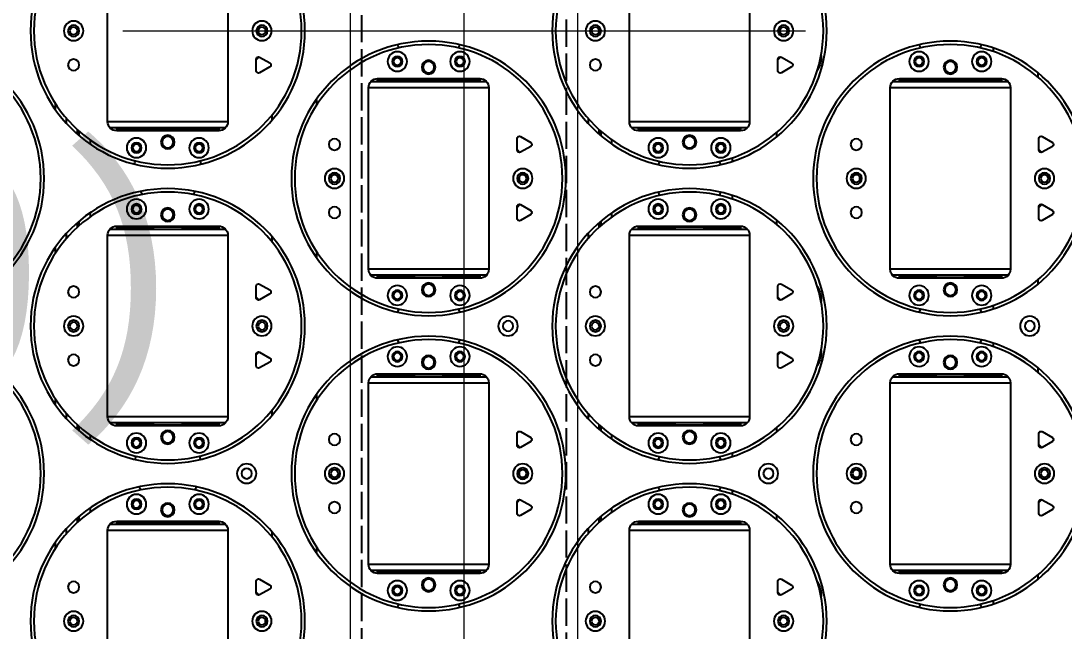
# Model space of a CAD drawing. Header units: millimetres. Extents: x 845401 to 948039, y 511594 to 550263.
# Drawn here: x 903822.9 to 904282.8, y 531677.4 to 531946.2 of the extents above; entities that cross this region are included whole.
import ezdxf

# ---------------------------------------------------------------- set-up
doc = ezdxf.new("R2010")
doc.units = ezdxf.units.MM
doc.linetypes.add('ACAD_ISO02W100', pattern=[15, 12, -3])
doc.linetypes.add('CENTER', pattern=[0])
doc.layers.add('00', color=7, linetype='Continuous')
doc.layers.add('虚线', color=4, linetype='ACAD_ISO02W100')
for name, color, linetype, lineweight in [('A-剖-0.10mm.......SECT-L01', 255, 'Continuous', 18), ('中心线', 1, 'CENTER', 9), ('物流设备', 7, 'Continuous', 5)]:
    doc.layers.add(name, color=color, linetype=linetype, lineweight=lineweight)

# ---------------------------------------------------------------- blocks, each defined once
blk = doc.blocks.new('*U100544')
for tag, p in [('设备编号', (485.24, 55.29)), ('设备高度', (489.75, -155.56))]:
    blk.add_attdef(tag, p, '', height=100)
at = {"flags": 1}
blk.add_attdef('设备类型', (14286.52, -37.08), '', height=100, dxfattribs=at)
blk = doc.blocks.new('1260包胶摆轮')
at = {"color": 7, "linetype": 'Continuous', "lineweight": 25}
for p, q in [((4842237.88, 878816.8), (4842237.88, 878736.8)), ((4842290.88, 878736.8), (4842290.88, 878816.8)), ((4842467.88, 878816.8), (4842467.88, 878736.8)), ((4842520.88, 878736.8), (4842520.88, 878816.8)), ((4842628.38, 878769.24), (4842628.38, 878767.66)), ((4842303.38, 878764.05), (4842304.64, 878765.36)), ((4842303.38, 878764.4), (4842303.38, 878759.2)), ((4842309.38, 878762.66), (4842304.88, 878765.26)), ((4842533.38, 878764.05), (4842534.64, 878765.36)), ((4842533.38, 878764.4), (4842533.38, 878759.2)), ((4842539.38, 878762.66), (4842534.88, 878765.26)), ((4842552.38, 878764.8), (4842552.38, 878765.96)), ((4842304.88, 878758.33), (4842309.38, 878760.93)), ((4842534.88, 878758.33), (4842539.38, 878760.93)), ((4842647.88, 878756.51), (4842647.88, 878758.47)), ((4842353.76, 878754.3), (4842405.01, 878754.3)), ((4842401.88, 878755.8), (4842356.88, 878755.8)), ((4842356.88, 878755.3), (4842356.88, 878755.8)), ((4842371.63, 878755.3), (4842356.88, 878755.3)), ((4842356.88, 878755.3), (4842356.88, 878754.3)), ((4842371.63, 878755.8), (4842371.63, 878755.3)), ((4842372.22, 878755.3), (4842371.63, 878755.3)), ((4842371.88, 878755.3), (4842371.88, 878754.3)), ((4842372.8, 878755.3), (4842372.22, 878755.3)), ((4842373.38, 878755.3), (4842372.8, 878755.3)), ((4842373.38, 878755.8), (4842373.38, 878755.3)), ((4842373.38, 878755.3), (4842385.38, 878755.3)), ((4842385.38, 878755.3), (4842385.38, 878755.8)), ((4842385.97, 878755.3), (4842385.38, 878755.3)), ((4842386.55, 878755.3), (4842385.97, 878755.3)), ((4842387.13, 878755.3), (4842386.55, 878755.3)), ((4842386.88, 878754.3), (4842386.88, 878755.3)), ((4842387.13, 878755.3), (4842387.13, 878755.8)), ((4842401.88, 878755.3), (4842387.13, 878755.3)), ((4842390.88, 878754.3), (4842390.88, 878755.3)), ((4842398.88, 878755.3), (4842398.88, 878754.3)), ((4842401.88, 878755.8), (4842401.88, 878755.3)), ((4842401.88, 878754.3), (4842401.88, 878755.3)), ((4842583.76, 878754.3), (4842635.01, 878754.3)), ((4842631.88, 878755.8), (4842586.88, 878755.8)), ((4842586.88, 878755.3), (4842586.88, 878755.8)), ((4842601.63, 878755.3), (4842586.88, 878755.3)), ((4842586.88, 878755.3), (4842586.88, 878754.3)), ((4842601.63, 878755.8), (4842601.63, 878755.3)), ((4842602.22, 878755.3), (4842601.63, 878755.3)), ((4842601.88, 878755.3), (4842601.88, 878754.3)), ((4842602.8, 878755.3), (4842602.22, 878755.3)), ((4842603.38, 878755.3), (4842602.8, 878755.3)), ((4842603.38, 878755.8), (4842603.38, 878755.3)), ((4842603.38, 878755.3), (4842615.38, 878755.3)), ((4842615.38, 878755.3), (4842615.38, 878755.8)), ((4842615.97, 878755.3), (4842615.38, 878755.3)), ((4842616.55, 878755.3), (4842615.97, 878755.3)), ((4842617.13, 878755.3), (4842616.55, 878755.3)), ((4842616.88, 878754.3), (4842616.88, 878755.3)), ((4842617.13, 878755.3), (4842617.13, 878755.8)), ((4842631.88, 878755.3), (4842617.13, 878755.3)), ((4842620.88, 878754.3), (4842620.88, 878755.3)), ((4842628.38, 878755.3), (4842628.38, 878754.3)), ((4842628.88, 878755.3), (4842628.88, 878754.3)), ((4842631.88, 878755.8), (4842631.88, 878755.3)), ((4842631.88, 878754.3), (4842631.88, 878755.3)), ((4842352.88, 878751.8), (4842352.88, 878671.8)), ((4842405.88, 878671.8), (4842405.88, 878751.8)), ((4842582.88, 878751.8), (4842582.88, 878671.8)), ((4842635.88, 878671.8), (4842635.88, 878751.8)), ((4842214.88, 878744.7), (4842214.88, 878742.02)), ((4842329.88, 878743.9), (4842329.88, 878746.58)), ((4842310.38, 878739.85), (4842310.38, 878737.5)), ((4842290.01, 878734.3), (4842238.76, 878734.3)), ((4842241.88, 878734.3), (4842241.88, 878733.3)), ((4842256.88, 878734.3), (4842256.88, 878733.3)), ((4842271.88, 878733.3), (4842271.88, 878734.3)), ((4842275.88, 878734.3), (4842275.88, 878733.3)), ((4842283.88, 878733.3), (4842283.88, 878734.3)), ((4842286.88, 878733.3), (4842286.88, 878734.3)), ((4842520.01, 878734.3), (4842468.76, 878734.3)), ((4842471.88, 878734.3), (4842471.88, 878733.3)), ((4842486.88, 878734.3), (4842486.88, 878733.3)), ((4842501.88, 878733.3), (4842501.88, 878734.3)), ((4842505.88, 878734.3), (4842505.88, 878733.3)), ((4842513.38, 878734.3), (4842513.38, 878733.3)), ((4842513.88, 878733.3), (4842513.88, 878734.3)), ((4842516.88, 878733.3), (4842516.88, 878734.3)), ((4842224.38, 878731.41), (4842224.38, 878733.43)), ((4842225.38, 878732.53), (4842225.38, 878730.55)), ((4842241.88, 878733.3), (4842256.63, 878733.3)), ((4842241.88, 878732.8), (4842241.88, 878733.3)), ((4842241.88, 878732.8), (4842286.88, 878732.8)), ((4842256.63, 878733.3), (4842256.63, 878732.8)), ((4842256.63, 878733.3), (4842257.22, 878733.3)), ((4842257.22, 878733.3), (4842257.8, 878733.3)), ((4842257.8, 878733.3), (4842258.38, 878733.3)), ((4842270.38, 878733.3), (4842258.38, 878733.3)), ((4842258.38, 878733.3), (4842258.38, 878732.8)), ((4842270.38, 878732.8), (4842270.38, 878733.3)), ((4842270.38, 878733.3), (4842270.97, 878733.3)), ((4842270.97, 878733.3), (4842271.55, 878733.3)), ((4842271.55, 878733.3), (4842272.13, 878733.3)), ((4842272.13, 878733.3), (4842286.88, 878733.3)), ((4842272.13, 878732.8), (4842272.13, 878733.3)), ((4842286.88, 878733.3), (4842286.88, 878732.8)), ((4842418.38, 878729.4), (4842418.38, 878724.2)), ((4842424.38, 878727.66), (4842419.88, 878730.26)), ((4842454.38, 878731.41), (4842454.38, 878733.43)), ((4842455.38, 878732.53), (4842455.38, 878730.55)), ((4842471.88, 878732.8), (4842471.88, 878733.3)), ((4842471.88, 878733.3), (4842486.63, 878733.3)), ((4842471.88, 878732.8), (4842516.88, 878732.8)), ((4842486.63, 878733.3), (4842486.63, 878732.8)), ((4842486.63, 878733.3), (4842487.22, 878733.3)), ((4842487.22, 878733.3), (4842487.8, 878733.3)), ((4842487.8, 878733.3), (4842488.38, 878733.3)), ((4842500.38, 878733.3), (4842488.38, 878733.3)), ((4842488.38, 878733.3), (4842488.38, 878732.8)), ((4842500.38, 878732.8), (4842500.38, 878733.3)), ((4842500.38, 878733.3), (4842500.97, 878733.3)), ((4842500.97, 878733.3), (4842501.55, 878733.3)), ((4842501.55, 878733.3), (4842502.13, 878733.3)), ((4842502.13, 878732.8), (4842502.13, 878733.3)), ((4842502.13, 878733.3), (4842516.88, 878733.3)), ((4842516.88, 878733.3), (4842516.88, 878732.8)), ((4842532.88, 878732.09), (4842532.88, 878730.13)), ((4842648.38, 878729.4), (4842648.38, 878724.2)), ((4842654.38, 878727.66), (4842649.88, 878730.26)), ((4842419.88, 878723.33), (4842424.38, 878725.93)), ((4842649.88, 878723.33), (4842654.38, 878725.93)), ((4842419.64, 878723.23), (4842418.38, 878724.54)), ((4842513.38, 878720.94), (4842513.38, 878719.36)), ((4842649.64, 878723.23), (4842648.38, 878724.54)), ((4842249.99, 878705.56), (4842250.49, 878704.14)), ((4842278.27, 878704.14), (4842278.77, 878705.56)), ((4842513.38, 878704.24), (4842513.38, 878702.66)), ((4842418.38, 878699.05), (4842419.64, 878700.36)), ((4842418.38, 878699.4), (4842418.38, 878694.2)), ((4842424.38, 878697.66), (4842419.88, 878700.26)), ((4842648.38, 878699.05), (4842649.64, 878700.36)), ((4842648.38, 878699.4), (4842648.38, 878694.2)), ((4842654.38, 878697.66), (4842649.88, 878700.26)), ((4842225.38, 878693.05), (4842225.38, 878691.07)), ((4842419.88, 878693.33), (4842424.38, 878695.93)), ((4842455.38, 878693.05), (4842455.38, 878691.07)), ((4842532.88, 878693.47), (4842532.88, 878691.51)), ((4842649.88, 878693.33), (4842654.38, 878695.93)), ((4842224.38, 878690.17), (4842224.38, 878692.19)), ((4842238.76, 878689.3), (4842290.01, 878689.3)), ((4842286.88, 878690.8), (4842241.88, 878690.8)), ((4842241.88, 878690.3), (4842241.88, 878690.8)), ((4842256.63, 878690.3), (4842241.88, 878690.3)), ((4842241.88, 878690.3), (4842241.88, 878689.3)), ((4842256.63, 878690.8), (4842256.63, 878690.3)), ((4842257.22, 878690.3), (4842256.63, 878690.3)), ((4842256.88, 878690.3), (4842256.88, 878689.3)), ((4842257.8, 878690.3), (4842257.22, 878690.3)), ((4842258.38, 878690.3), (4842257.8, 878690.3)), ((4842258.38, 878690.8), (4842258.38, 878690.3)), ((4842258.38, 878690.3), (4842270.38, 878690.3)), ((4842270.38, 878690.3), (4842270.38, 878690.8)), ((4842270.97, 878690.3), (4842270.38, 878690.3)), ((4842271.55, 878690.3), (4842270.97, 878690.3)), ((4842272.13, 878690.3), (4842271.55, 878690.3)), ((4842271.88, 878689.3), (4842271.88, 878690.3)), ((4842272.13, 878690.3), (4842272.13, 878690.8)), ((4842286.88, 878690.3), (4842272.13, 878690.3)), ((4842275.88, 878689.3), (4842275.88, 878690.3)), ((4842283.88, 878690.3), (4842283.88, 878689.3)), ((4842286.88, 878690.8), (4842286.88, 878690.3)), ((4842286.88, 878689.3), (4842286.88, 878690.3)), ((4842454.38, 878690.17), (4842454.38, 878692.19)), ((4842468.76, 878689.3), (4842520.01, 878689.3)), ((4842516.88, 878690.8), (4842471.88, 878690.8)), ((4842471.88, 878690.3), (4842471.88, 878690.8)), ((4842486.63, 878690.3), (4842471.88, 878690.3)), ((4842471.88, 878690.3), (4842471.88, 878689.3)), ((4842486.63, 878690.8), (4842486.63, 878690.3)), ((4842487.22, 878690.3), (4842486.63, 878690.3)), ((4842486.88, 878690.3), (4842486.88, 878689.3)), ((4842487.8, 878690.3), (4842487.22, 878690.3)), ((4842488.38, 878690.3), (4842487.8, 878690.3)), ((4842488.38, 878690.8), (4842488.38, 878690.3)), ((4842488.38, 878690.3), (4842500.38, 878690.3)), ((4842500.38, 878690.3), (4842500.38, 878690.8)), ((4842500.97, 878690.3), (4842500.38, 878690.3)), ((4842501.55, 878690.3), (4842500.97, 878690.3)), ((4842502.13, 878690.3), (4842501.55, 878690.3)), ((4842501.88, 878689.3), (4842501.88, 878690.3)), ((4842502.13, 878690.3), (4842502.13, 878690.8)), ((4842516.88, 878690.3), (4842502.13, 878690.3)), ((4842505.88, 878689.3), (4842505.88, 878690.3)), ((4842513.38, 878690.3), (4842513.38, 878689.3)), ((4842513.88, 878690.3), (4842513.88, 878689.3)), ((4842516.88, 878690.8), (4842516.88, 878690.3)), ((4842516.88, 878689.3), (4842516.88, 878690.3)), ((4842237.88, 878686.8), (4842237.88, 878606.8)), ((4842290.88, 878606.8), (4842290.88, 878686.8)), ((4842310.38, 878686.1), (4842310.38, 878683.75)), ((4842467.88, 878686.8), (4842467.88, 878606.8)), ((4842520.88, 878606.8), (4842520.88, 878686.8)), ((4842214.88, 878681.58), (4842214.88, 878678.9)), ((4842329.88, 878677.02), (4842329.88, 878679.7)), ((4842309.38, 878662.66), (4842304.88, 878665.26)), ((4842405.01, 878669.3), (4842353.76, 878669.3)), ((4842356.88, 878669.3), (4842356.88, 878668.3)), ((4842356.88, 878668.3), (4842371.63, 878668.3)), ((4842356.88, 878667.8), (4842356.88, 878668.3)), ((4842356.88, 878667.8), (4842401.88, 878667.8)), ((4842371.63, 878668.3), (4842371.63, 878667.8)), ((4842371.63, 878668.3), (4842372.22, 878668.3)), ((4842371.88, 878669.3), (4842371.88, 878668.3)), ((4842372.22, 878668.3), (4842372.8, 878668.3)), ((4842372.8, 878668.3), (4842373.38, 878668.3)), ((4842385.38, 878668.3), (4842373.38, 878668.3)), ((4842373.38, 878668.3), (4842373.38, 878667.8)), ((4842385.38, 878667.8), (4842385.38, 878668.3)), ((4842385.38, 878668.3), (4842385.97, 878668.3)), ((4842385.97, 878668.3), (4842386.55, 878668.3)), ((4842386.55, 878668.3), (4842387.13, 878668.3)), ((4842386.88, 878668.3), (4842386.88, 878669.3)), ((4842387.13, 878668.3), (4842401.88, 878668.3)), ((4842387.13, 878667.8), (4842387.13, 878668.3)), ((4842390.88, 878669.3), (4842390.88, 878668.3)), ((4842398.88, 878668.3), (4842398.88, 878669.3)), ((4842401.88, 878668.3), (4842401.88, 878669.3)), ((4842401.88, 878668.3), (4842401.88, 878667.8)), ((4842539.38, 878662.66), (4842534.88, 878665.26)), ((4842635.01, 878669.3), (4842583.76, 878669.3)), ((4842586.88, 878669.3), (4842586.88, 878668.3)), ((4842586.88, 878668.3), (4842601.63, 878668.3)), ((4842586.88, 878667.8), (4842586.88, 878668.3)), ((4842586.88, 878667.8), (4842631.88, 878667.8)), ((4842601.63, 878668.3), (4842601.63, 878667.8)), ((4842601.63, 878668.3), (4842602.22, 878668.3)), ((4842601.88, 878669.3), (4842601.88, 878668.3)), ((4842602.22, 878668.3), (4842602.8, 878668.3)), ((4842602.8, 878668.3), (4842603.38, 878668.3)), ((4842615.38, 878668.3), (4842603.38, 878668.3)), ((4842603.38, 878668.3), (4842603.38, 878667.8)), ((4842615.38, 878667.8), (4842615.38, 878668.3)), ((4842615.38, 878668.3), (4842615.97, 878668.3)), ((4842615.97, 878668.3), (4842616.55, 878668.3)), ((4842616.55, 878668.3), (4842617.13, 878668.3)), ((4842616.88, 878668.3), (4842616.88, 878669.3)), ((4842617.13, 878668.3), (4842631.88, 878668.3)), ((4842617.13, 878667.8), (4842617.13, 878668.3)), ((4842620.88, 878669.3), (4842620.88, 878668.3)), ((4842628.38, 878669.3), (4842628.38, 878668.3)), ((4842628.88, 878668.3), (4842628.88, 878669.3)), ((4842631.88, 878668.3), (4842631.88, 878669.3)), ((4842631.88, 878668.3), (4842631.88, 878667.8)), ((4842647.88, 878665.13), (4842647.88, 878667.09)), ((4842303.38, 878664.4), (4842303.38, 878659.2)), ((4842304.88, 878658.33), (4842309.38, 878660.93)), ((4842533.38, 878664.4), (4842533.38, 878659.2)), ((4842534.88, 878658.33), (4842539.38, 878660.93)), ((4842304.64, 878658.23), (4842303.38, 878659.54)), ((4842534.64, 878658.23), (4842533.38, 878659.54)), ((4842552.38, 878657.63), (4842552.38, 878658.8)), ((4842628.38, 878655.94), (4842628.38, 878654.36)), ((4842628.38, 878639.24), (4842628.38, 878637.66)), ((4842303.38, 878634.05), (4842304.64, 878635.36)), ((4842303.38, 878634.4), (4842303.38, 878629.2)), ((4842309.38, 878632.66), (4842304.88, 878635.26)), ((4842533.38, 878634.05), (4842534.64, 878635.36)), ((4842533.38, 878634.4), (4842533.38, 878629.2)), ((4842539.38, 878632.66), (4842534.88, 878635.26)), ((4842552.38, 878634.8), (4842552.38, 878635.96)), ((4842304.88, 878628.33), (4842309.38, 878630.93)), ((4842534.88, 878628.33), (4842539.38, 878630.93)), ((4842647.88, 878626.51), (4842647.88, 878628.47)), ((4842353.76, 878624.3), (4842405.01, 878624.3)), ((4842401.88, 878625.8), (4842356.88, 878625.8)), ((4842356.88, 878625.3), (4842356.88, 878625.8)), ((4842371.63, 878625.3), (4842356.88, 878625.3)), ((4842356.88, 878625.3), (4842356.88, 878624.3)), ((4842371.63, 878625.8), (4842371.63, 878625.3)), ((4842372.22, 878625.3), (4842371.63, 878625.3)), ((4842371.88, 878625.3), (4842371.88, 878624.3)), ((4842372.8, 878625.3), (4842372.22, 878625.3)), ((4842373.38, 878625.3), (4842372.8, 878625.3)), ((4842373.38, 878625.8), (4842373.38, 878625.3)), ((4842373.38, 878625.3), (4842385.38, 878625.3)), ((4842385.38, 878625.3), (4842385.38, 878625.8)), ((4842385.97, 878625.3), (4842385.38, 878625.3)), ((4842386.55, 878625.3), (4842385.97, 878625.3)), ((4842387.13, 878625.3), (4842386.55, 878625.3)), ((4842386.88, 878624.3), (4842386.88, 878625.3)), ((4842387.13, 878625.3), (4842387.13, 878625.8)), ((4842401.88, 878625.3), (4842387.13, 878625.3)), ((4842390.88, 878624.3), (4842390.88, 878625.3)), ((4842398.88, 878625.3), (4842398.88, 878624.3)), ((4842401.88, 878625.8), (4842401.88, 878625.3)), ((4842401.88, 878624.3), (4842401.88, 878625.3)), ((4842583.76, 878624.3), (4842635.01, 878624.3)), ((4842631.88, 878625.8), (4842586.88, 878625.8)), ((4842586.88, 878625.3), (4842586.88, 878625.8)), ((4842601.63, 878625.3), (4842586.88, 878625.3)), ((4842586.88, 878625.3), (4842586.88, 878624.3)), ((4842601.63, 878625.8), (4842601.63, 878625.3)), ((4842602.22, 878625.3), (4842601.63, 878625.3)), ((4842601.88, 878625.3), (4842601.88, 878624.3)), ((4842602.8, 878625.3), (4842602.22, 878625.3)), ((4842603.38, 878625.3), (4842602.8, 878625.3)), ((4842603.38, 878625.8), (4842603.38, 878625.3)), ((4842603.38, 878625.3), (4842615.38, 878625.3)), ((4842615.38, 878625.3), (4842615.38, 878625.8)), ((4842615.97, 878625.3), (4842615.38, 878625.3)), ((4842616.55, 878625.3), (4842615.97, 878625.3)), ((4842617.13, 878625.3), (4842616.55, 878625.3)), ((4842616.88, 878624.3), (4842616.88, 878625.3)), ((4842617.13, 878625.3), (4842617.13, 878625.8)), ((4842631.88, 878625.3), (4842617.13, 878625.3)), ((4842620.88, 878624.3), (4842620.88, 878625.3)), ((4842628.38, 878625.3), (4842628.38, 878624.3)), ((4842628.88, 878625.3), (4842628.88, 878624.3)), ((4842631.88, 878625.8), (4842631.88, 878625.3)), ((4842631.88, 878624.3), (4842631.88, 878625.3)), ((4842352.88, 878621.8), (4842352.88, 878541.8)), ((4842405.88, 878541.8), (4842405.88, 878621.8)), ((4842582.88, 878621.8), (4842582.88, 878541.8)), ((4842635.88, 878541.8), (4842635.88, 878621.8)), ((4842214.88, 878614.7), (4842214.88, 878612.02)), ((4842329.88, 878613.9), (4842329.88, 878616.58)), ((4842310.38, 878609.85), (4842310.38, 878607.5)), ((4842224.38, 878601.41), (4842224.38, 878603.43)), ((4842225.38, 878602.53), (4842225.38, 878600.55)), ((4842290.01, 878604.3), (4842238.76, 878604.3)), ((4842241.88, 878604.3), (4842241.88, 878603.3)), ((4842241.88, 878603.3), (4842256.63, 878603.3)), ((4842241.88, 878602.8), (4842241.88, 878603.3)), ((4842241.88, 878602.8), (4842286.88, 878602.8)), ((4842256.63, 878603.3), (4842256.63, 878602.8)), ((4842256.63, 878603.3), (4842257.22, 878603.3)), ((4842256.88, 878604.3), (4842256.88, 878603.3)), ((4842257.22, 878603.3), (4842257.8, 878603.3)), ((4842257.8, 878603.3), (4842258.38, 878603.3)), ((4842270.38, 878603.3), (4842258.38, 878603.3)), ((4842258.38, 878603.3), (4842258.38, 878602.8)), ((4842270.38, 878602.8), (4842270.38, 878603.3)), ((4842270.38, 878603.3), (4842270.97, 878603.3)), ((4842270.97, 878603.3), (4842271.55, 878603.3)), ((4842271.55, 878603.3), (4842272.13, 878603.3)), ((4842271.88, 878603.3), (4842271.88, 878604.3)), ((4842272.13, 878602.8), (4842272.13, 878603.3)), ((4842272.13, 878603.3), (4842286.88, 878603.3)), ((4842275.88, 878604.3), (4842275.88, 878603.3)), ((4842283.88, 878603.3), (4842283.88, 878604.3)), ((4842286.88, 878603.3), (4842286.88, 878604.3)), ((4842286.88, 878603.3), (4842286.88, 878602.8)), ((4842454.38, 878601.41), (4842454.38, 878603.43)), ((4842455.38, 878602.53), (4842455.38, 878600.55)), ((4842520.01, 878604.3), (4842468.76, 878604.3)), ((4842471.88, 878604.3), (4842471.88, 878603.3)), ((4842471.88, 878603.3), (4842486.63, 878603.3)), ((4842471.88, 878602.8), (4842471.88, 878603.3)), ((4842471.88, 878602.8), (4842516.88, 878602.8)), ((4842486.63, 878603.3), (4842486.63, 878602.8)), ((4842486.63, 878603.3), (4842487.22, 878603.3)), ((4842486.88, 878604.3), (4842486.88, 878603.3)), ((4842487.22, 878603.3), (4842487.8, 878603.3)), ((4842487.8, 878603.3), (4842488.38, 878603.3)), ((4842500.38, 878603.3), (4842488.38, 878603.3)), ((4842488.38, 878603.3), (4842488.38, 878602.8)), ((4842500.38, 878602.8), (4842500.38, 878603.3)), ((4842500.38, 878603.3), (4842500.97, 878603.3)), ((4842500.97, 878603.3), (4842501.55, 878603.3)), ((4842501.55, 878603.3), (4842502.13, 878603.3)), ((4842501.88, 878603.3), (4842501.88, 878604.3)), ((4842502.13, 878603.3), (4842516.88, 878603.3)), ((4842502.13, 878602.8), (4842502.13, 878603.3)), ((4842505.88, 878604.3), (4842505.88, 878603.3)), ((4842513.38, 878604.3), (4842513.38, 878603.3)), ((4842513.88, 878603.3), (4842513.88, 878604.3)), ((4842516.88, 878603.3), (4842516.88, 878604.3)), ((4842516.88, 878603.3), (4842516.88, 878602.8)), ((4842532.88, 878602.09), (4842532.88, 878600.13)), ((4842418.38, 878599.4), (4842418.38, 878594.2)), ((4842424.38, 878597.66), (4842419.88, 878600.26)), ((4842648.38, 878599.4), (4842648.38, 878594.2)), ((4842654.38, 878597.66), (4842649.88, 878600.26)), ((4842419.64, 878593.23), (4842418.38, 878594.54)), ((4842419.88, 878593.33), (4842424.38, 878595.93)), ((4842649.64, 878593.23), (4842648.38, 878594.54)), ((4842649.88, 878593.33), (4842654.38, 878595.93)), ((4842513.38, 878590.94), (4842513.38, 878589.36)), ((4842513.38, 878574.24), (4842513.38, 878572.66)), ((4842418.38, 878569.05), (4842419.64, 878570.36)), ((4842418.38, 878569.4), (4842418.38, 878564.2)), ((4842424.38, 878567.66), (4842419.88, 878570.26)), ((4842648.38, 878569.05), (4842649.64, 878570.36)), ((4842648.38, 878569.4), (4842648.38, 878564.2)), ((4842654.38, 878567.66), (4842649.88, 878570.26)), ((4842419.88, 878563.33), (4842424.38, 878565.93)), ((4842649.88, 878563.33), (4842654.38, 878565.93)), ((4842224.38, 878560.17), (4842224.38, 878562.19)), ((4842225.38, 878563.05), (4842225.38, 878561.07)), ((4842238.76, 878559.3), (4842290.01, 878559.3)), ((4842286.88, 878560.8), (4842241.88, 878560.8)), ((4842241.88, 878560.3), (4842241.88, 878560.8)), ((4842256.63, 878560.3), (4842241.88, 878560.3)), ((4842241.88, 878560.3), (4842241.88, 878559.3)), ((4842256.63, 878560.8), (4842256.63, 878560.3)), ((4842257.22, 878560.3), (4842256.63, 878560.3)), ((4842256.88, 878560.3), (4842256.88, 878559.3)), ((4842257.8, 878560.3), (4842257.22, 878560.3)), ((4842258.38, 878560.3), (4842257.8, 878560.3)), ((4842258.38, 878560.8), (4842258.38, 878560.3)), ((4842258.38, 878560.3), (4842270.38, 878560.3)), ((4842270.38, 878560.3), (4842270.38, 878560.8)), ((4842270.97, 878560.3), (4842270.38, 878560.3)), ((4842271.55, 878560.3), (4842270.97, 878560.3)), ((4842272.13, 878560.3), (4842271.55, 878560.3)), ((4842271.88, 878559.3), (4842271.88, 878560.3)), ((4842272.13, 878560.3), (4842272.13, 878560.8)), ((4842286.88, 878560.3), (4842272.13, 878560.3)), ((4842275.88, 878559.3), (4842275.88, 878560.3)), ((4842283.88, 878560.3), (4842283.88, 878559.3)), ((4842286.88, 878560.8), (4842286.88, 878560.3)), ((4842286.88, 878559.3), (4842286.88, 878560.3)), ((4842454.38, 878560.17), (4842454.38, 878562.19)), ((4842455.38, 878563.05), (4842455.38, 878561.07)), ((4842468.76, 878559.3), (4842520.01, 878559.3)), ((4842516.88, 878560.8), (4842471.88, 878560.8)), ((4842471.88, 878560.3), (4842471.88, 878560.8)), ((4842486.63, 878560.3), (4842471.88, 878560.3)), ((4842471.88, 878560.3), (4842471.88, 878559.3)), ((4842486.63, 878560.8), (4842486.63, 878560.3)), ((4842487.22, 878560.3), (4842486.63, 878560.3)), ((4842486.88, 878560.3), (4842486.88, 878559.3)), ((4842487.8, 878560.3), (4842487.22, 878560.3)), ((4842488.38, 878560.3), (4842487.8, 878560.3)), ((4842488.38, 878560.8), (4842488.38, 878560.3)), ((4842488.38, 878560.3), (4842500.38, 878560.3)), ((4842500.38, 878560.3), (4842500.38, 878560.8)), ((4842500.97, 878560.3), (4842500.38, 878560.3)), ((4842501.55, 878560.3), (4842500.97, 878560.3)), ((4842502.13, 878560.3), (4842501.55, 878560.3)), ((4842501.88, 878559.3), (4842501.88, 878560.3)), ((4842502.13, 878560.3), (4842502.13, 878560.8)), ((4842516.88, 878560.3), (4842502.13, 878560.3)), ((4842505.88, 878559.3), (4842505.88, 878560.3)), ((4842513.38, 878560.3), (4842513.38, 878559.3)), ((4842513.88, 878560.3), (4842513.88, 878559.3)), ((4842516.88, 878560.8), (4842516.88, 878560.3)), ((4842516.88, 878559.3), (4842516.88, 878560.3)), ((4842532.88, 878563.47), (4842532.88, 878561.51)), ((4842237.88, 878556.8), (4842237.88, 878476.8)), ((4842290.88, 878476.8), (4842290.88, 878556.8)), ((4842310.38, 878556.1), (4842310.38, 878553.75)), ((4842467.88, 878556.8), (4842467.88, 878476.8)), ((4842520.88, 878476.8), (4842520.88, 878556.8)), ((4842214.88, 878551.58), (4842214.88, 878548.9)), ((4842329.88, 878547.02), (4842329.88, 878549.7)), ((4842405.01, 878539.3), (4842353.76, 878539.3)), ((4842356.88, 878539.3), (4842356.88, 878538.3)), ((4842356.88, 878538.3), (4842371.63, 878538.3)), ((4842356.88, 878537.8), (4842356.88, 878538.3)), ((4842356.88, 878537.8), (4842401.88, 878537.8)), ((4842371.63, 878538.3), (4842371.63, 878537.8)), ((4842371.63, 878538.3), (4842372.22, 878538.3)), ((4842371.88, 878539.3), (4842371.88, 878538.3)), ((4842372.22, 878538.3), (4842372.8, 878538.3)), ((4842372.8, 878538.3), (4842373.38, 878538.3)), ((4842385.38, 878538.3), (4842373.38, 878538.3)), ((4842373.38, 878538.3), (4842373.38, 878537.8)), ((4842385.38, 878537.8), (4842385.38, 878538.3)), ((4842385.38, 878538.3), (4842385.97, 878538.3)), ((4842385.97, 878538.3), (4842386.55, 878538.3)), ((4842386.55, 878538.3), (4842387.13, 878538.3)), ((4842386.88, 878538.3), (4842386.88, 878539.3)), ((4842387.13, 878538.3), (4842401.88, 878538.3)), ((4842387.13, 878537.8), (4842387.13, 878538.3)), ((4842390.88, 878539.3), (4842390.88, 878538.3)), ((4842398.88, 878538.3), (4842398.88, 878539.3)), ((4842401.88, 878538.3), (4842401.88, 878539.3)), ((4842401.88, 878538.3), (4842401.88, 878537.8)), ((4842635.01, 878539.3), (4842583.76, 878539.3)), ((4842586.88, 878539.3), (4842586.88, 878538.3)), ((4842586.88, 878537.8), (4842586.88, 878538.3)), ((4842586.88, 878538.3), (4842601.63, 878538.3)), ((4842586.88, 878537.8), (4842631.88, 878537.8)), ((4842601.63, 878538.3), (4842601.63, 878537.8)), ((4842601.63, 878538.3), (4842602.22, 878538.3)), ((4842601.88, 878539.3), (4842601.88, 878538.3)), ((4842602.22, 878538.3), (4842602.8, 878538.3)), ((4842602.8, 878538.3), (4842603.38, 878538.3)), ((4842615.38, 878538.3), (4842603.38, 878538.3)), ((4842603.38, 878538.3), (4842603.38, 878537.8)), ((4842615.38, 878537.8), (4842615.38, 878538.3)), ((4842615.38, 878538.3), (4842615.97, 878538.3)), ((4842615.97, 878538.3), (4842616.55, 878538.3)), ((4842616.55, 878538.3), (4842617.13, 878538.3)), ((4842616.88, 878538.3), (4842616.88, 878539.3)), ((4842617.13, 878537.8), (4842617.13, 878538.3)), ((4842617.13, 878538.3), (4842631.88, 878538.3)), ((4842620.88, 878539.3), (4842620.88, 878538.3)), ((4842628.38, 878539.3), (4842628.38, 878538.3)), ((4842628.88, 878538.3), (4842628.88, 878539.3)), ((4842631.88, 878538.3), (4842631.88, 878539.3)), ((4842631.88, 878538.3), (4842631.88, 878537.8)), ((4842647.88, 878535.13), (4842647.88, 878537.09)), ((4842303.38, 878534.4), (4842303.38, 878529.2)), ((4842309.38, 878532.66), (4842304.88, 878535.26)), ((4842533.38, 878534.4), (4842533.38, 878529.2)), ((4842539.38, 878532.66), (4842534.88, 878535.26)), ((4842304.64, 878528.23), (4842303.38, 878529.54)), ((4842304.88, 878528.33), (4842309.38, 878530.93)), ((4842534.64, 878528.23), (4842533.38, 878529.54)), ((4842534.88, 878528.33), (4842539.38, 878530.93)), ((4842552.38, 878527.63), (4842552.38, 878528.8)), ((4842628.38, 878525.94), (4842628.38, 878524.36))]:
    blk.add_line(p, q, dxfattribs=at)
at = {"color": 8, "linetype": 'Continuous', "lineweight": 25}
for p, q in [((4842372.22, 878755.8), (4842372.22, 878755.3)), ((4842372.8, 878755.3), (4842372.8, 878755.8)), ((4842385.97, 878755.8), (4842385.97, 878755.3)), ((4842386.55, 878755.3), (4842386.55, 878755.8)), ((4842602.22, 878755.8), (4842602.22, 878755.3)), ((4842602.8, 878755.3), (4842602.8, 878755.8)), ((4842615.97, 878755.8), (4842615.97, 878755.3)), ((4842616.55, 878755.3), (4842616.55, 878755.8)), ((4842405.88, 878751.8), (4842352.88, 878751.8)), ((4842635.88, 878751.8), (4842582.88, 878751.8)), ((4842219.65, 878736.07), (4842219.65, 878738.33)), ((4842237.88, 878736.8), (4842290.88, 878736.8)), ((4842449.64, 878736.07), (4842449.64, 878738.34)), ((4842467.88, 878736.8), (4842520.88, 878736.8)), ((4842257.22, 878733.3), (4842257.22, 878732.8)), ((4842257.8, 878732.8), (4842257.8, 878733.3)), ((4842270.97, 878733.3), (4842270.97, 878732.8)), ((4842271.55, 878732.8), (4842271.55, 878733.3)), ((4842487.22, 878733.3), (4842487.22, 878732.8)), ((4842487.8, 878732.8), (4842487.8, 878733.3)), ((4842500.97, 878733.3), (4842500.97, 878732.8)), ((4842501.55, 878732.8), (4842501.55, 878733.3)), ((4842230.12, 878726.94), (4842230.12, 878728.77)), ((4842460.12, 878728.77), (4842460.12, 878726.94)), ((4842230.12, 878694.83), (4842230.12, 878696.66)), ((4842460.12, 878696.66), (4842460.12, 878694.83)), ((4842257.22, 878690.8), (4842257.22, 878690.3)), ((4842257.8, 878690.3), (4842257.8, 878690.8)), ((4842270.97, 878690.8), (4842270.97, 878690.3)), ((4842271.55, 878690.3), (4842271.55, 878690.8)), ((4842487.22, 878690.8), (4842487.22, 878690.3)), ((4842487.8, 878690.3), (4842487.8, 878690.8)), ((4842500.97, 878690.8), (4842500.97, 878690.3)), ((4842501.55, 878690.3), (4842501.55, 878690.8)), ((4842219.65, 878685.26), (4842219.65, 878687.53)), ((4842290.88, 878686.8), (4842237.88, 878686.8)), ((4842449.64, 878685.26), (4842449.64, 878687.52)), ((4842520.88, 878686.8), (4842467.88, 878686.8)), ((4842352.88, 878671.8), (4842405.88, 878671.8)), ((4842582.88, 878671.8), (4842635.88, 878671.8)), ((4842372.22, 878668.3), (4842372.22, 878667.8)), ((4842372.8, 878667.8), (4842372.8, 878668.3)), ((4842385.97, 878668.3), (4842385.97, 878667.8)), ((4842386.55, 878667.8), (4842386.55, 878668.3)), ((4842602.22, 878668.3), (4842602.22, 878667.8)), ((4842602.8, 878667.8), (4842602.8, 878668.3)), ((4842615.97, 878668.3), (4842615.97, 878667.8)), ((4842616.55, 878667.8), (4842616.55, 878668.3)), ((4842372.22, 878625.8), (4842372.22, 878625.3)), ((4842372.8, 878625.3), (4842372.8, 878625.8)), ((4842385.97, 878625.8), (4842385.97, 878625.3)), ((4842386.55, 878625.3), (4842386.55, 878625.8)), ((4842602.22, 878625.8), (4842602.22, 878625.3)), ((4842602.8, 878625.3), (4842602.8, 878625.8)), ((4842615.97, 878625.8), (4842615.97, 878625.3)), ((4842616.55, 878625.3), (4842616.55, 878625.8)), ((4842405.88, 878621.8), (4842352.88, 878621.8)), ((4842635.88, 878621.8), (4842582.88, 878621.8)), ((4842219.65, 878606.07), (4842219.65, 878608.33)), ((4842237.88, 878606.8), (4842290.88, 878606.8)), ((4842449.64, 878606.07), (4842449.64, 878608.34)), ((4842467.88, 878606.8), (4842520.88, 878606.8)), ((4842257.22, 878603.3), (4842257.22, 878602.8)), ((4842257.8, 878602.8), (4842257.8, 878603.3)), ((4842270.97, 878603.3), (4842270.97, 878602.8)), ((4842271.55, 878602.8), (4842271.55, 878603.3)), ((4842487.22, 878603.3), (4842487.22, 878602.8)), ((4842487.8, 878602.8), (4842487.8, 878603.3)), ((4842500.97, 878603.3), (4842500.97, 878602.8)), ((4842501.55, 878602.8), (4842501.55, 878603.3)), ((4842230.12, 878596.94), (4842230.12, 878598.77)), ((4842460.12, 878598.77), (4842460.12, 878596.94)), ((4842230.12, 878564.83), (4842230.12, 878566.66)), ((4842460.12, 878566.66), (4842460.12, 878564.83)), ((4842257.22, 878560.8), (4842257.22, 878560.3)), ((4842257.8, 878560.3), (4842257.8, 878560.8)), ((4842270.97, 878560.8), (4842270.97, 878560.3)), ((4842271.55, 878560.3), (4842271.55, 878560.8)), ((4842487.22, 878560.8), (4842487.22, 878560.3)), ((4842487.8, 878560.3), (4842487.8, 878560.8)), ((4842500.97, 878560.8), (4842500.97, 878560.3)), ((4842501.55, 878560.3), (4842501.55, 878560.8)), ((4842219.65, 878555.26), (4842219.65, 878557.53)), ((4842290.88, 878556.8), (4842237.88, 878556.8)), ((4842449.64, 878555.26), (4842449.64, 878557.52)), ((4842520.88, 878556.8), (4842467.88, 878556.8)), ((4842352.88, 878541.8), (4842405.88, 878541.8)), ((4842582.88, 878541.8), (4842635.88, 878541.8)), ((4842372.22, 878538.3), (4842372.22, 878537.8)), ((4842372.8, 878537.8), (4842372.8, 878538.3)), ((4842385.97, 878538.3), (4842385.97, 878537.8)), ((4842386.55, 878537.8), (4842386.55, 878538.3)), ((4842602.22, 878538.3), (4842602.22, 878537.8)), ((4842602.8, 878537.8), (4842602.8, 878538.3)), ((4842615.97, 878538.3), (4842615.97, 878537.8)), ((4842616.55, 878537.8), (4842616.55, 878538.3))]:
    blk.add_line(p, q, dxfattribs=at)
at = {"color": 7, "linetype": 'Continuous', "lineweight": 25, "flags": 128}
for points in [[(4842365.67, 878770.72), (4842365.69, 878770.66), (4842366.36, 878769.34)], [(4842392.4, 878769.34), (4842393.07, 878770.66), (4842393.1, 878770.72)], [(4842595.67, 878770.72), (4842595.69, 878770.66), (4842596.36, 878769.34)], [(4842622.4, 878769.34), (4842623.07, 878770.66), (4842623.1, 878770.72)], [(4842252.53, 878719), (4842252.45, 878718.89), (4842251.61, 878717.66)], [(4842277.15, 878717.66), (4842276.31, 878718.89), (4842276.23, 878719)], [(4842481.36, 878719.25), (4842481.2, 878718.96), (4842480.67, 878717.87)], [(4842508.1, 878717.87), (4842507.56, 878718.96), (4842507.4, 878719.25)], [(4842480.67, 878705.72), (4842480.69, 878705.66), (4842481.36, 878704.34)], [(4842507.4, 878704.34), (4842508.07, 878705.66), (4842508.1, 878705.72)], [(4842366.36, 878654.25), (4842366.2, 878653.96), (4842365.67, 878652.87)], [(4842393.1, 878652.87), (4842392.56, 878653.96), (4842392.4, 878654.25)], [(4842596.36, 878654.25), (4842596.2, 878653.96), (4842595.67, 878652.87)], [(4842623.1, 878652.87), (4842622.56, 878653.96), (4842622.4, 878654.25)], [(4842365.67, 878640.72), (4842365.69, 878640.66), (4842366.36, 878639.34)], [(4842392.4, 878639.34), (4842393.07, 878640.66), (4842393.1, 878640.72)], [(4842595.67, 878640.72), (4842595.69, 878640.66), (4842596.36, 878639.34)], [(4842622.4, 878639.34), (4842623.07, 878640.66), (4842623.1, 878640.72)], [(4842253.25, 878588.86), (4842252.45, 878587.89), (4842252.19, 878587.54)], [(4842276.57, 878587.54), (4842276.31, 878587.89), (4842275.51, 878588.86)], [(4842481.36, 878589.25), (4842481.2, 878588.96), (4842480.67, 878587.87)], [(4842508.1, 878587.87), (4842507.56, 878588.96), (4842507.4, 878589.25)], [(4842249.75, 878575.5), (4842249.92, 878574.82), (4842250.15, 878574.06)], [(4842278.61, 878574.06), (4842278.84, 878574.82), (4842279.01, 878575.5)], [(4842480.67, 878575.72), (4842480.69, 878575.66), (4842481.36, 878574.34)], [(4842507.4, 878574.34), (4842508.07, 878575.66), (4842508.1, 878575.72)], [(4842366.36, 878524.25), (4842366.2, 878523.96), (4842365.67, 878522.87)], [(4842393.1, 878522.87), (4842392.56, 878523.96), (4842392.4, 878524.25)], [(4842596.36, 878524.25), (4842596.2, 878523.96), (4842595.67, 878522.87)], [(4842623.1, 878522.87), (4842622.56, 878523.96), (4842622.4, 878524.25)]]:
    blk.add_lwpolyline(points, dxfattribs=at)
at = {"color": 7, "linetype": 'Continuous', "lineweight": 25}
for centre, radius in [((4842264.38, 878776.8), 60.5), ((4842264.38, 878776.8), 59), ((4842494.38, 878776.8), 60.5), ((4842494.38, 878776.8), 59), ((4842222.88, 878776.8), 4.3), ((4842305.88, 878776.8), 4.3), ((4842452.88, 878776.8), 4.3), ((4842535.88, 878776.8), 4.3), ((4842222.88, 878776.8), 2.5), ((4842222.88, 878776.8), 1.65), ((4842305.88, 878776.8), 2.5), ((4842305.88, 878776.8), 1.65), ((4842452.88, 878776.8), 2.5), ((4842452.88, 878776.8), 1.65), ((4842535.88, 878776.8), 2.5), ((4842535.88, 878776.8), 1.65), ((4842149.38, 878711.8), 60.5), ((4842149.38, 878711.8), 59), ((4842379.38, 878711.8), 60.5), ((4842379.38, 878711.8), 59), ((4842609.38, 878711.8), 60.5), ((4842609.38, 878711.8), 59), ((4842365.58, 878763.3), 4.3), ((4842393.18, 878763.3), 4.3), ((4842595.58, 878763.3), 4.3), ((4842623.18, 878763.3), 4.3), ((4842222.88, 878761.8), 2.5), ((4842365.58, 878763.3), 2.25), ((4842365.58, 878763.3), 2.03), ((4842365.58, 878763.3), 1.65), ((4842379.38, 878760.8), 3.03), ((4842379.38, 878760.8), 2.5), ((4842393.18, 878763.3), 2.25), ((4842393.18, 878763.3), 2.03), ((4842393.18, 878763.3), 1.65), ((4842452.88, 878761.8), 2.5), ((4842595.58, 878763.3), 2.25), ((4842595.58, 878763.3), 2.03), ((4842595.58, 878763.3), 1.65), ((4842609.38, 878760.8), 3.03), ((4842609.38, 878760.8), 2.5), ((4842623.18, 878763.3), 2.25), ((4842623.18, 878763.3), 2.03), ((4842623.18, 878763.3), 1.65), ((4842250.58, 878725.3), 4.3), ((4842264.38, 878727.8), 3.03), ((4842264.38, 878727.8), 2.5), ((4842278.18, 878725.3), 4.3), ((4842480.58, 878725.3), 4.3), ((4842494.38, 878727.8), 3.03), ((4842494.38, 878727.8), 2.5), ((4842508.18, 878725.3), 4.3), ((4842250.58, 878725.3), 2.25), ((4842250.58, 878725.3), 2.03), ((4842250.58, 878725.3), 1.65), ((4842278.18, 878725.3), 2.25), ((4842278.18, 878725.3), 2.03), ((4842278.18, 878725.3), 1.65), ((4842337.88, 878726.8), 2.5), ((4842480.58, 878725.3), 2.25), ((4842480.58, 878725.3), 2.03), ((4842480.58, 878725.3), 1.65), ((4842508.18, 878725.3), 2.25), ((4842508.18, 878725.3), 2.03), ((4842508.18, 878725.3), 1.65), ((4842567.88, 878726.8), 2.5), ((4842299.17, 878711.8), 4.3), ((4842337.88, 878711.8), 4.3), ((4842420.88, 878711.8), 4.3), ((4842529.17, 878711.8), 4.3), ((4842567.88, 878711.8), 4.3), ((4842650.88, 878711.8), 4.3), ((4842299.17, 878711.8), 2.25), ((4842337.88, 878711.8), 2.5), ((4842337.88, 878711.8), 1.65), ((4842420.88, 878711.8), 2.5), ((4842420.88, 878711.8), 1.65), ((4842529.17, 878711.8), 2.25), ((4842567.88, 878711.8), 2.5), ((4842567.88, 878711.8), 1.65), ((4842650.88, 878711.8), 2.5), ((4842650.88, 878711.8), 1.65), ((4842264.38, 878646.8), 60.5), ((4842494.38, 878646.8), 60.5), ((4842264.38, 878646.8), 59), ((4842250.58, 878698.3), 4.3), ((4842278.18, 878698.3), 4.3), ((4842494.38, 878646.8), 59), ((4842480.58, 878698.3), 4.3), ((4842508.18, 878698.3), 4.3), ((4842250.58, 878698.3), 2.25), ((4842250.58, 878698.3), 2.03), ((4842250.58, 878698.3), 1.65), ((4842264.38, 878695.8), 3.03), ((4842264.38, 878695.8), 2.5), ((4842278.18, 878698.3), 2.25), ((4842278.18, 878698.3), 2.03), ((4842278.18, 878698.3), 1.65), ((4842337.88, 878696.8), 2.5), ((4842480.58, 878698.3), 2.25), ((4842480.58, 878698.3), 2.02), ((4842480.58, 878698.3), 1.65), ((4842494.38, 878695.8), 3.03), ((4842494.38, 878695.8), 2.5), ((4842508.18, 878698.3), 2.25), ((4842508.18, 878698.3), 2.02), ((4842508.18, 878698.3), 1.65), ((4842567.88, 878696.8), 2.5), ((4842379.38, 878662.8), 3.03), ((4842379.38, 878662.8), 2.5), ((4842609.38, 878662.8), 3.03), ((4842609.38, 878662.8), 2.5), ((4842222.88, 878661.8), 2.5), ((4842365.58, 878660.3), 4.3), ((4842365.58, 878660.3), 2.25), ((4842365.58, 878660.3), 2.03), ((4842365.58, 878660.3), 1.65), ((4842393.18, 878660.3), 4.3), ((4842393.18, 878660.3), 2.25), ((4842393.18, 878660.3), 2.03), ((4842393.18, 878660.3), 1.65), ((4842452.88, 878661.8), 2.5), ((4842595.58, 878660.3), 4.3), ((4842595.58, 878660.3), 2.25), ((4842595.58, 878660.3), 2.03), ((4842595.58, 878660.3), 1.65), ((4842623.18, 878660.3), 4.3), ((4842623.18, 878660.3), 2.25), ((4842623.18, 878660.3), 2.03), ((4842623.18, 878660.3), 1.65), ((4842222.88, 878646.8), 4.3), ((4842222.88, 878646.8), 2.5), ((4842222.88, 878646.8), 1.65), ((4842305.88, 878646.8), 4.3), ((4842305.88, 878646.8), 2.5), ((4842305.88, 878646.8), 1.65), ((4842414.38, 878646.8), 4.3), ((4842414.38, 878646.8), 2.25), ((4842452.88, 878646.8), 4.3), ((4842452.88, 878646.8), 2.5), ((4842452.88, 878646.8), 1.65), ((4842535.88, 878646.8), 4.3), ((4842535.88, 878646.8), 2.5), ((4842535.88, 878646.8), 1.65), ((4842644.38, 878646.8), 4.3), ((4842644.38, 878646.8), 2.25), ((4842149.38, 878581.8), 60.5), ((4842379.38, 878581.8), 60.5), ((4842609.38, 878581.8), 60.5), ((4842149.38, 878581.8), 59), ((4842379.38, 878581.8), 59), ((4842365.58, 878633.3), 4.3), ((4842393.18, 878633.3), 4.3), ((4842609.38, 878581.8), 59), ((4842595.58, 878633.3), 4.3), ((4842623.18, 878633.3), 4.3), ((4842222.88, 878631.8), 2.5), ((4842365.58, 878633.3), 2.25), ((4842365.58, 878633.3), 2.03), ((4842365.58, 878633.3), 1.65), ((4842379.38, 878630.8), 3.03), ((4842379.38, 878630.8), 2.5), ((4842393.18, 878633.3), 2.25), ((4842393.18, 878633.3), 2.03), ((4842393.18, 878633.3), 1.65), ((4842452.88, 878631.8), 2.5), ((4842595.58, 878633.3), 2.25), ((4842595.58, 878633.3), 2.03), ((4842595.58, 878633.3), 1.65), ((4842609.38, 878630.8), 3.03), ((4842609.38, 878630.8), 2.5), ((4842623.18, 878633.3), 2.25), ((4842623.18, 878633.3), 2.03), ((4842623.18, 878633.3), 1.65), ((4842264.38, 878597.8), 3.03), ((4842494.38, 878597.8), 3.03), ((4842250.58, 878595.3), 4.3), ((4842250.58, 878595.3), 2.25), ((4842250.58, 878595.3), 2.03), ((4842250.58, 878595.3), 1.65), ((4842264.38, 878597.8), 2.5), ((4842278.18, 878595.3), 4.3), ((4842278.18, 878595.3), 2.25), ((4842278.18, 878595.3), 2.03), ((4842278.18, 878595.3), 1.65), ((4842337.88, 878596.8), 2.5), ((4842480.58, 878595.3), 4.3), ((4842480.58, 878595.3), 2.25), ((4842480.58, 878595.3), 2.03), ((4842480.58, 878595.3), 1.65), ((4842494.38, 878597.8), 2.5), ((4842508.18, 878595.3), 4.3), ((4842508.18, 878595.3), 2.25), ((4842508.18, 878595.3), 2.03), ((4842508.18, 878595.3), 1.65), ((4842567.88, 878596.8), 2.5), ((4842337.88, 878581.8), 4.3), ((4842337.88, 878581.8), 2.5), ((4842337.88, 878581.8), 1.65), ((4842420.88, 878581.8), 4.3), ((4842420.88, 878581.8), 2.5), ((4842420.88, 878581.8), 1.65), ((4842567.88, 878581.8), 4.3), ((4842567.88, 878581.8), 2.5), ((4842567.88, 878581.8), 1.65), ((4842650.88, 878581.8), 4.3), ((4842650.88, 878581.8), 2.5), ((4842650.88, 878581.8), 1.65), ((4842264.38, 878516.8), 60.5), ((4842264.38, 878516.8), 59), ((4842494.38, 878516.8), 60.5), ((4842494.38, 878516.8), 59), ((4842250.58, 878568.3), 4.3), ((4842250.58, 878568.3), 2.25), ((4842250.58, 878568.3), 2.03), ((4842250.58, 878568.3), 1.65), ((4842264.38, 878565.8), 3.03), ((4842278.18, 878568.3), 4.3), ((4842278.18, 878568.3), 2.25), ((4842278.18, 878568.3), 2.03), ((4842278.18, 878568.3), 1.65), ((4842337.88, 878566.8), 2.5), ((4842480.58, 878568.3), 4.3), ((4842480.58, 878568.3), 2.25), ((4842480.58, 878568.3), 2.03), ((4842480.58, 878568.3), 1.65), ((4842494.38, 878565.8), 3.03), ((4842508.18, 878568.3), 4.3), ((4842508.18, 878568.3), 2.25), ((4842508.18, 878568.3), 2.03), ((4842508.18, 878568.3), 1.65), ((4842567.88, 878566.8), 2.5), ((4842264.38, 878565.8), 2.5), ((4842494.38, 878565.8), 2.5), ((4842222.88, 878531.8), 2.5), ((4842365.58, 878530.3), 4.3), ((4842365.58, 878530.3), 2.25), ((4842365.58, 878530.3), 2.03), ((4842365.58, 878530.3), 1.65), ((4842379.38, 878532.8), 3.03), ((4842379.38, 878532.8), 2.5), ((4842393.18, 878530.3), 4.3), ((4842393.18, 878530.3), 2.25), ((4842393.18, 878530.3), 2.03), ((4842393.18, 878530.3), 1.65), ((4842452.88, 878531.8), 2.5), ((4842595.58, 878530.3), 4.3), ((4842595.58, 878530.3), 2.25), ((4842595.58, 878530.3), 2.03), ((4842595.58, 878530.3), 1.65), ((4842609.38, 878532.8), 3.03), ((4842609.38, 878532.8), 2.5), ((4842623.18, 878530.3), 4.3), ((4842623.18, 878530.3), 2.25), ((4842623.18, 878530.3), 2.03), ((4842623.18, 878530.3), 1.65), ((4842222.88, 878516.8), 4.3), ((4842222.88, 878516.8), 2.5), ((4842222.88, 878516.8), 1.65), ((4842305.88, 878516.8), 4.3), ((4842305.88, 878516.8), 2.5), ((4842305.88, 878516.8), 1.65), ((4842452.88, 878516.8), 4.3), ((4842452.88, 878516.8), 2.5), ((4842452.88, 878516.8), 1.65), ((4842535.88, 878516.8), 4.3), ((4842535.88, 878516.8), 2.5), ((4842535.88, 878516.8), 1.65)]:
    blk.add_circle(centre, radius, dxfattribs=at)
for centre, radius, start, end in [((4842304.38, 878764.4), 1, 60, 180), ((4842308.88, 878761.8), 1, 300, 60), ((4842534.38, 878764.4), 1, 60, 180), ((4842538.88, 878761.8), 1, 300, 60), ((4842542.63, 878764.8), 9.75, 326.5886, 0), ((4842304.38, 878759.2), 1, 180, 300), ((4842534.38, 878759.2), 1, 180, 300), ((4842356.88, 878751.8), 4, 90, 180), ((4842401.88, 878751.8), 4, 0, 90), ((4842586.88, 878751.8), 4, 90, 180), ((4842631.88, 878751.8), 4, 0, 90), ((4842241.88, 878736.8), 4, 180, 270), ((4842286.88, 878736.8), 4, 270, 0), ((4842471.88, 878736.8), 4, 180, 270), ((4842516.88, 878736.8), 4, 270, 0), ((4842419.38, 878729.4), 1, 60, 180), ((4842649.38, 878729.4), 1, 60, 180), ((4842423.88, 878726.8), 1, 300, 60), ((4842653.88, 878726.8), 1, 300, 60), ((4842419.38, 878724.2), 1, 180, 300), ((4842649.38, 878724.2), 1, 180, 300), ((4842419.38, 878699.4), 1, 60, 180), ((4842423.88, 878696.8), 1, 300, 60), ((4842649.38, 878699.4), 1, 60, 180), ((4842653.88, 878696.8), 1, 300, 60), ((4842419.38, 878694.2), 1, 180, 300), ((4842649.38, 878694.2), 1, 180, 300), ((4842241.88, 878686.8), 4, 90, 180), ((4842286.88, 878686.8), 4, 0, 90), ((4842471.88, 878686.8), 4, 90, 180), ((4842516.88, 878686.8), 4, 0, 90), ((4842356.88, 878671.8), 4, 180, 270), ((4842401.88, 878671.8), 4, 270, 0), ((4842586.88, 878671.8), 4, 180, 270), ((4842631.88, 878671.8), 4, 270, 0), ((4842304.38, 878664.4), 1, 60, 180), ((4842534.38, 878664.4), 1, 60, 180), ((4842308.88, 878661.8), 1, 300, 60), ((4842538.88, 878661.8), 1, 300, 60), ((4842542.63, 878658.8), 9.75, 0, 33.4114), ((4842304.38, 878659.2), 1, 180, 300), ((4842534.38, 878659.2), 1, 180, 300), ((4842304.38, 878634.4), 1, 60, 180), ((4842534.38, 878634.4), 1, 60, 180), ((4842542.63, 878634.8), 9.75, 326.5886, 0), ((4842304.38, 878629.2), 1, 180, 300), ((4842308.88, 878631.8), 1, 300, 60), ((4842534.38, 878629.2), 1, 180, 300), ((4842538.88, 878631.8), 1, 300, 60), ((4842356.88, 878621.8), 4, 90, 180), ((4842401.88, 878621.8), 4, 0, 90), ((4842586.88, 878621.8), 4, 90, 180), ((4842631.88, 878621.8), 4, 0, 90), ((4842241.88, 878606.8), 4, 180, 270), ((4842286.88, 878606.8), 4, 270, 0), ((4842471.88, 878606.8), 4, 180, 270), ((4842516.88, 878606.8), 4, 270, 0), ((4842419.38, 878599.4), 1, 60, 180), ((4842423.88, 878596.8), 1, 300, 60), ((4842649.38, 878599.4), 1, 60, 180), ((4842653.88, 878596.8), 1, 300, 60), ((4842419.38, 878594.2), 1, 180, 300), ((4842649.38, 878594.2), 1, 180, 300), ((4842419.38, 878569.4), 1, 60, 180), ((4842649.38, 878569.4), 1, 60, 180), ((4842419.38, 878564.2), 1, 180, 300), ((4842423.88, 878566.8), 1, 300, 60), ((4842649.38, 878564.2), 1, 180, 300), ((4842653.88, 878566.8), 1, 300, 60), ((4842241.88, 878556.8), 4, 90, 180), ((4842286.88, 878556.8), 4, 0, 90), ((4842471.88, 878556.8), 4, 90, 180), ((4842516.88, 878556.8), 4, 0, 90), ((4842356.88, 878541.8), 4, 180, 270), ((4842401.88, 878541.8), 4, 270, 0), ((4842586.88, 878541.8), 4, 180, 270), ((4842631.88, 878541.8), 4, 270, 0), ((4842304.38, 878534.4), 1, 60, 180), ((4842308.88, 878531.8), 1, 300, 60), ((4842534.38, 878534.4), 1, 60, 180), ((4842538.88, 878531.8), 1, 300, 60), ((4842542.63, 878528.8), 9.75, 0, 33.4114), ((4842304.38, 878529.2), 1, 180, 300), ((4842534.38, 878529.2), 1, 180, 300)]:
    blk.add_arc(centre, radius, start, end, dxfattribs=at)
blk = doc.blocks.new('小盘摆轮加过渡板')
at = {"layer": 'A-剖-0.10mm.......SECT-L01', "color": 1, "xscale": -1, "rotation": 180}
blk.add_blockref('1260包胶摆轮', (-4107700.62, 1220537.36), dxfattribs=at)
blk = doc.blocks.new('C线')
blk.add_blockref('小盘摆轮加过渡板', (251193.7, 128759, -3.59))
at = {"layer": '物流设备', "color": 0}
ref = blk.add_blockref('*U100544', (985444.96, 470779.53, 25.38), dxfattribs=dict(at, xscale=-1))
ref.add_attrib('设备高度', 'H+3900(+600)', (984955.21, 470623.97, 25.38), dxfattribs={"layer": '0', "height": 100})
blk = doc.blocks.new('G$C42BA1229')
for p, q in [((0, 140), (1870, 140)), ((1870, 40), (0, 40))]:
    blk.add_line(p, q)
at = {"layer": '虚线'}
for p, q in [((0, 135), (1870, 135)), ((1870, 45), (0, 45))]:
    blk.add_line(p, q, dxfattribs=at)
blk = doc.blocks.new('A$C43D91BAB')
at = {"layer": '中心线'}
for p, q in [((150.49, 10, 5486.14), (150.49, 1880, 5486.14)), ((0, 945, 5486.14), (300.98, 945, 5486.14))]:
    blk.add_line(p, q, dxfattribs=at)
at = {"layer": 'A-剖-0.10mm.......SECT-L01', "rotation": 90}
blk.add_blockref('G$C42BA1229', (240.49, 10, 5486.14), dxfattribs=at)
blk = doc.blocks.new('BC线平台')
at = {"color": 0, "linetype": 'ByBlock'}
blk.add_blockref('A$C43D91BAB', (783179.42, 362955.44, -5485.17), dxfattribs=at)

msp = doc.modelspace()

# ---------------------------------------------------------------- block references
at = {"layer": '00'}
for name, p in [('BC线平台', (120688.34, 168041.31, -0.98)), ('C线', (-81869.83, 61162.22))]:
    msp.add_blockref(name, p, dxfattribs=at)

doc.saveas('drawing.dxf')
